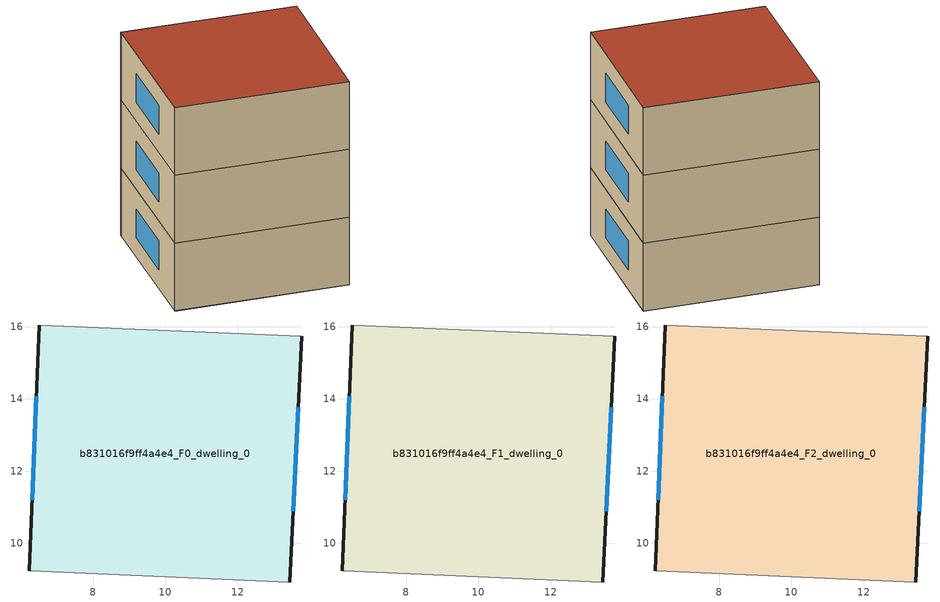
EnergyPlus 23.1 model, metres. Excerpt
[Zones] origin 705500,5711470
b831016f9ff4a4e4_F0_dwelling_0
 floor ground (EU_floor_Construction): 13.78,15.73 13.45,8.93 6.23,9.24 6.5,16.05 z0
 wall outside (EU_wall_Construction): 13.45,8.93 13.78,15.73 / 6.5,16.05 6.23,9.24 z0:3
 wall adiabatic (EU_wall_Construction): 6.23,9.24 13.45,8.93 / 13.78,15.73 6.5,16.05 z0:3
 window (EU_Window_Construction): 13.55,10.89 13.68,13.77 / 6.42,14.08 6.31,11.21 z0.87:2.13
b831016f9ff4a4e4_F1_dwelling_0
 floor to b831016f9ff4a4e4_F0_dwelling_0 (EU_floor_Construction): 13.78,15.73 13.45,8.93 6.23,9.24 6.5,16.05 z3
 wall outside (EU_wall_Construction): 13.45,8.93 13.78,15.73 / 6.5,16.05 6.23,9.24 z3:6
 wall adiabatic (EU_wall_Construction): 6.23,9.24 13.45,8.93 / 13.78,15.73 6.5,16.05 z3:6
 window (EU_Window_Construction): 13.55,10.89 13.68,13.77 / 6.42,14.08 6.31,11.21 z3.87:5.13
b831016f9ff4a4e4_F2_dwelling_0
 floor to b831016f9ff4a4e4_F1_dwelling_0 (EU_floor_Construction): 13.78,15.73 13.45,8.93 6.23,9.24 6.5,16.05 z6
 wall outside (EU_wall_Construction): 13.45,8.93 13.78,15.73 / 6.5,16.05 6.23,9.24 z6:9
 wall adiabatic (EU_wall_Construction): 6.23,9.24 13.45,8.93 / 13.78,15.73 6.5,16.05 z6:9
 window (EU_Window_Construction): 13.55,10.89 13.68,13.77 / 6.42,14.08 6.31,11.21 z6.87:8.13
 roof outside (EU_roof_Construction): 13.45,8.93 13.78,15.73 6.5,16.05 6.23,9.24 z9
shading: 6.23,9.24 13.45,8.93 / 13.78,15.73 6.5,15.96 z0:9
[Building]
EU S2 Campaign: North Axis=0; Terrain=City; Solar Distribution=FullExterior
[Site:Location]
London: Latitude=51.5; Longitude=-0.5; Time Zone=0; Elevation=25
[SizingPeriod:WeatherFileDays]
AnnualSizingPeriod: Begin Month=1; Begin Day of Month=1; End Month=12; End Day of Month=31; Day of Week for Start Day=Monday; Use Weather File Daylight Saving Period=No; Use Weather File Rain and Snow Indicators=No
[MATERIAL]
EU_InternalMass_Material: Roughness=MediumRough; Thickness=0.1; Conductivity=1; Density=1800; Specific Heat=900; Thermal Absorptance=0.9; Solar Absorptance=0.7; Visible Absorptance=0.7
[MATERIAL:NOMASS] Roughness=MediumRough; Thermal Absorptance=0.9; Solar Absorptance=0.7; Visible Absorptance=0.7
Name | Thermal Resistance
EU_wall_NoMass | 0.724719
EU_roof_NoMass | 2.98947
EU_floor_NoMass | 2.39157
[WINDOWMATERIAL:SIMPLEGLAZINGSYSTEM]
EU_Window_SimpleGlazing: UFactor=2.63425; Solar Heat Gain Coefficient=0.76; Visible Transmittance=0.76
[CONSTRUCTION]
EU_wall_Construction: EU_wall_NoMass
EU_roof_Construction: EU_roof_NoMass
EU_floor_Construction: EU_floor_NoMass
EU_Window_Construction: EU_Window_SimpleGlazing
EU_InternalMass_Construction: EU_InternalMass_Material
[ZONE] Type=1; Multiplier=1; Ceiling Height=autocalculate; Floor Area=autocalculate; Part of Total Floor Area=Yes
Name | Volume
b831016f9ff4a4e4_F0_dwelling_0 | 148.398
b831016f9ff4a4e4_F1_dwelling_0; b831016f9ff4a4e4_F2_dwelling_0 | 148.397
[INTERNALMASS] Construction=EU_InternalMass_Construction; Surface Area=49.4659
Name | Zone or ZoneList
b831016f9ff4a4e4_F0_dwelling_0_EU_InternalMass | b831016f9ff4a4e4_F0_dwelling_0
b831016f9ff4a4e4_F1_dwelling_0_EU_InternalMass | b831016f9ff4a4e4_F1_dwelling_0
b831016f9ff4a4e4_F2_dwelling_0_EU_InternalMass | b831016f9ff4a4e4_F2_dwelling_0
[OTHEREQUIPMENT] Fuel Type=Electricity; Design Level Calculation Method=Watts/Area; Power per Zone Floor Area=1; Fraction Latent=0; Fraction Radiant=0; Fraction Lost=0; Carbon Dioxide Generation Rate=0; EndUse Subcategory=EU_Step8_InternalGains
Name | Zone or ZoneList or Space or SpaceList | Schedule
EU_Step8_InternalGain_b831016f9ff4a4e4_F0_dwelling_0_f000 | b831016f9ff4a4e4_F0_dwelling_0 | EU_Step8_GainSchedule_b831016f9ff4a4e4_F0_dwelling_0_f000
EU_Step8_InternalGain_b831016f9ff4a4e4_F1_dwelling_0_f000 | b831016f9ff4a4e4_F1_dwelling_0 | EU_Step8_GainSchedule_b831016f9ff4a4e4_F1_dwelling_0_f000
EU_Step8_InternalGain_b831016f9ff4a4e4_F2_dwelling_0_f000 | b831016f9ff4a4e4_F2_dwelling_0 | EU_Step8_GainSchedule_b831016f9ff4a4e4_F2_dwelling_0_f000
[ZONEVENTILATION:DESIGNFLOWRATE] Schedule=EU_AlwaysOn; Design Flow Rate Calculation Method=AirChanges/Hour; Air Changes per Hour=0.418135; Ventilation Type=Natural; Fan Pressure Rise=0; Fan Total Efficiency=1; Constant Term Coefficient=1; Temperature Term Coefficient=0; Velocity Term Coefficient=0; Velocity Squared Term Coefficient=0; Minimum Indoor Temperature=-100; Maximum Indoor Temperature=100; Delta Temperature=-100; Minimum Outdoor Temperature=-100; Maximum Outdoor Temperature=100; Maximum Wind Speed=40
Name | Zone or ZoneList or Space or SpaceList
EU_ConstantAir_b831016f9ff4a4e4_F0_dwelling_0 | b831016f9ff4a4e4_F0_dwelling_0
EU_ConstantAir_b831016f9ff4a4e4_F1_dwelling_0 | b831016f9ff4a4e4_F1_dwelling_0
EU_ConstantAir_b831016f9ff4a4e4_F2_dwelling_0 | b831016f9ff4a4e4_F2_dwelling_0
[HVACTEMPLATE:THERMOSTAT] Constant Heating Setpoint=20; Constant Cooling Setpoint=50
EU_HeatOnly_b831016f9ff4a4e4_F0_dwelling_0; EU_HeatOnly_b831016f9ff4a4e4_F1_dwelling_0; EU_HeatOnly_b831016f9ff4a4e4_F2_dwelling_0
[HVACTEMPLATE:ZONE:IDEALLOADSAIRSYSTEM] System Availability Schedule=EU_AlwaysOn; Maximum Heating Supply Air Temperature=50; Minimum Cooling Supply Air Temperature=13; Maximum Heating Supply Air Humidity Ratio=0.0156; Minimum Cooling Supply Air Humidity Ratio=0.0077; Heating Limit=NoLimit; Cooling Limit=NoLimit; Heating Availability Schedule=EU_AlwaysOn; Cooling Availability Schedule=EU_CoolingOff; Dehumidification Control Type=ConstantSensibleHeatRatio; Cooling Sensible Heat Ratio=0.7; Dehumidification Setpoint=60; Humidification Control Type=None; Humidification Setpoint=30; Outdoor Air Method=None; Outdoor Air Flow Rate per Person=0.00944; Outdoor Air Flow Rate per Zone Floor Area=0; Outdoor Air Flow Rate per Zone=0; Demand Controlled Ventilation Type=None; Outdoor Air Economizer Type=NoEconomizer; Heat Recovery Type=None; Sensible Heat Recovery Effectiveness=0.7; Latent Heat Recovery Effectiveness=0.65
Name | Template Thermostat
b831016f9ff4a4e4_F0_dwelling_0 | EU_HeatOnly_b831016f9ff4a4e4_F0_dwelling_0
b831016f9ff4a4e4_F1_dwelling_0 | EU_HeatOnly_b831016f9ff4a4e4_F1_dwelling_0
b831016f9ff4a4e4_F2_dwelling_0 | EU_HeatOnly_b831016f9ff4a4e4_F2_dwelling_0
[SIZING:ZONE] Zone Cooling Design Supply Air Temperature Input Method=SupplyAirTemperature; Zone Cooling Design Supply Air Temperature=13; Zone Heating Design Supply Air Temperature Input Method=SupplyAirTemperature; Zone Heating Design Supply Air Temperature=50; Zone Cooling Design Supply Air Humidity Ratio=0.008; Zone Heating Design Supply Air Humidity Ratio=0.008; Cooling Design Air Flow Method=DesignDay; Cooling Design Air Flow Rate=0; Cooling Minimum Air Flow per Zone Floor Area=0.000762; Cooling Minimum Air Flow=0; Cooling Minimum Air Flow Fraction=0.2; Heating Design Air Flow Method=DesignDay; Heating Design Air Flow Rate=0; Heating Maximum Air Flow per Zone Floor Area=0.002032; Heating Maximum Air Flow=0.141576; Heating Maximum Air Flow Fraction=0.3; Account for Dedicated Outdoor Air System=No; Dedicated Outdoor Air System Control Strategy=NeutralSupplyAir; Dedicated Outdoor Air Low Setpoint Temperature for Design=autosize; Dedicated Outdoor Air High Setpoint Temperature for Design=autosize; Zone Load Sizing Method=Sensible Load Only No Latent Load; Zone Latent Cooling Design Supply Air Humidity Ratio Input Method=HumidityRatioDifference; Zone Cooling Design Supply Air Humidity Ratio Difference=0.005; Zone Latent Heating Design Supply Air Humidity Ratio Input Method=HumidityRatioDifference; Zone Humidification Design Supply Air Humidity Ratio Difference=0.005
b831016f9ff4a4e4_F0_dwelling_0; b831016f9ff4a4e4_F1_dwelling_0; b831016f9ff4a4e4_F2_dwelling_0
[SCHEDULE:CONSTANT]
Name | Hourly Value
EU_AlwaysOn | 1
EU_CoolingOff | 0
[SCHEDULE:FILE] Column Number=1; Rows to Skip at Top=0; Number of Hours of Data=8760; Column Separator=Comma; Interpolate to Timestep=No; Minutes per Item=60; Adjust Schedule for Daylight Savings=Yes
Name | File
EU_Step8_GainSchedule_b831016f9ff4a4e4_F0_dwelling_0_f000 | ../../schedules/b831016f9ff4a4e4/b831016f9ff4a4e4_F0_dwelling_0_f000_gain.csv
EU_Step8_GainSchedule_b831016f9ff4a4e4_F1_dwelling_0_f000 | ../../schedules/b831016f9ff4a4e4/b831016f9ff4a4e4_F1_dwelling_0_f000_gain.csv
EU_Step8_GainSchedule_b831016f9ff4a4e4_F2_dwelling_0_f000 | ../../schedules/b831016f9ff4a4e4/b831016f9ff4a4e4_F2_dwelling_0_f000_gain.csv
